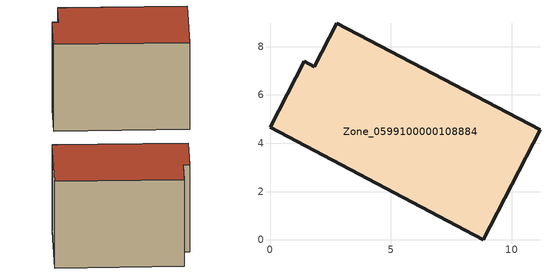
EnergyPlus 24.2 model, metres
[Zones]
Zone_0599100000108884
 floor ground (C_G): 8.82,0 0,4.66 1.41,7.39 1.84,7.17 2.77,8.98 11.18,4.55 z0
 wall outside (C_F): 1.84,7.17 1.41,7.39 0,4.66 8.82,0 11.18,4.55 2.77,8.98 1.84,7.17 z0:7.47
 roof outside (C_R): 11.18,4.55 2.77,8.98 1.84,7.17 1.41,7.39 0,4.66 8.82,0 z7.47
[BUILDING]
Pand.0599100000108884: North Axis=0; Terrain=City; Loads Convergence Tolerance Value=0.04; Temperature Convergence Tolerance Value=0.4; Solar Distribution=FullExterior; Maximum Number of Warmup Days=25; Minimum Number of Warmup Days=1
[Site:Location]
Rotterdam.The.Hague.AP_ZH_NLD Design_Conditions: Latitude=51.96; Longitude=4.45; Time Zone=1; Elevation=-4.5
[SITE:GROUNDTEMPERATURE:BUILDINGSURFACE]
18, 18, 18, 18, 18, 18, 18, 18, 18, 18, 18, 18
[MATERIAL] Thermal Absorptance=0.9; Solar Absorptance=0.7; Visible Absorptance=0.7
Name | Roughness | Thickness | Conductivity | Density | Specific Heat
G.TI.1946 | MediumSmooth | 0.15 | 1 | 540 | 1210
F.TI.1946 | Rough | 0.3 | 0.857143 | 1920 | 840
R.TI.1946 | MediumRough | 0.2 | 0.1 | 1500 | 1000
[CONSTRUCTION]
C_G: G.TI.1946
C_F: F.TI.1946
C_R: R.TI.1946
[ZONE]
Zone_0599100000108884: Type=1; Multiplier=1; Ceiling Height=Autocalculate; Volume=Autocalculate; Floor Area=autocalculate; Part of Total Floor Area=Yes
[ZONEINFILTRATION:DESIGNFLOWRATE]
Infil_Zone_0599100000108884: Zone or ZoneList or Space or SpaceList=Zone_0599100000108884; Schedule=AlwaysOn; Design Flow Rate Calculation Method=Flow/Area; Flow Rate per Floor Area=0.003; Constant Term Coefficient=1; Temperature Term Coefficient=0; Velocity Term Coefficient=0; Velocity Squared Term Coefficient=0
[HVACTEMPLATE:ZONE:IDEALLOADSAIRSYSTEM]
Zone_0599100000108884: Maximum Heating Supply Air Temperature=50; Minimum Cooling Supply Air Temperature=13; Maximum Heating Supply Air Humidity Ratio=0.0156; Minimum Cooling Supply Air Humidity Ratio=0.0077; Heating Limit=NoLimit; Cooling Limit=NoLimit; Dehumidification Control Type=ConstantSensibleHeatRatio; Cooling Sensible Heat Ratio=0.7; Dehumidification Setpoint=60; Humidification Control Type=None; Humidification Setpoint=30; Outdoor Air Method=None; Outdoor Air Flow Rate per Person=0.00944; Outdoor Air Flow Rate per Zone Floor Area=0; Outdoor Air Flow Rate per Zone=0; Demand Controlled Ventilation Type=None; Outdoor Air Economizer Type=NoEconomizer; Heat Recovery Type=None; Sensible Heat Recovery Effectiveness=0.7; Latent Heat Recovery Effectiveness=0.65
[ZONECONTROL:THERMOSTAT]
ThermostatControl_Zone_0599100000108884: Zone or ZoneList=Zone_0599100000108884; Control Type Schedule=DualSetpointControlType; Control 1=Thermostat_Zone_0599100000108884; Temperature Difference Between Cutout And Setpoint=0
[THERMOSTATSETPOINT:DUALSETPOINT]
Thermostat_Zone_0599100000108884: Heating Setpoint Temperature Schedule=HeatingSetpoint_Zone_0599100000108884; Cooling Setpoint Temperature Schedule=CoolingSetpoint_Zone_0599100000108884
[SCHEDULE:COMPACT]
HeatingSetpoint_Zone_0599100000108884: Through: 12/31, For: AllDays, Until: 24:00, 21
CoolingSetpoint_Zone_0599100000108884: Through: 12/31, For: AllDays, Until: 24:00, 24
DualSetpointControlType: Through: 12/31, For: AllDays, Until: 24:00, 4
AlwaysOn: Through: 12/31, For: AllDays, Until: 24:00, 1
